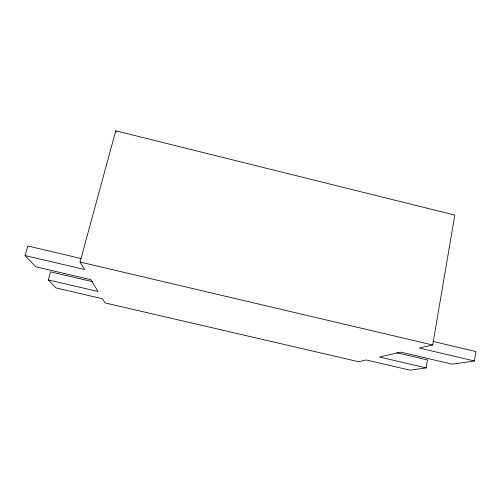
<?xml version="1.0" encoding="UTF-8"?>
<svg xmlns="http://www.w3.org/2000/svg" width="501" height="501" viewBox="0 0 501 501"><rect width="100%" height="100%" fill="white"/><g stroke="black" fill="none" stroke-linecap="round" stroke-linejoin="round"><path stroke-width="0.75" d="M396.679 352.723L427.51 359.931L426.144 367.897L379.42 357.013L400.863 352.178L452.178 364.177L474.453 360.989L475.95 351.558L432.939 341.425M474.453 360.989L419.224 348.032L432.682 344.995L454.827 215.098L115.756 130.817L80.054 262.036L84.631 269.519L25.05 255.541L27.805 245.972L81.118 258.535M426.144 367.897L410.144 370.183L366.25 359.987L358.591 361.716L105.041 302.917L102.48 298.728L55.893 287.906L48.271 279.909L50.526 271.843L92.672 281.694M48.271 279.909L98.064 291.501L90.844 279.69L35.796 266.82L25.05 255.541M80.054 262.036L432.682 344.995M115.756 130.817L116.044 132.345"/></g></svg>
